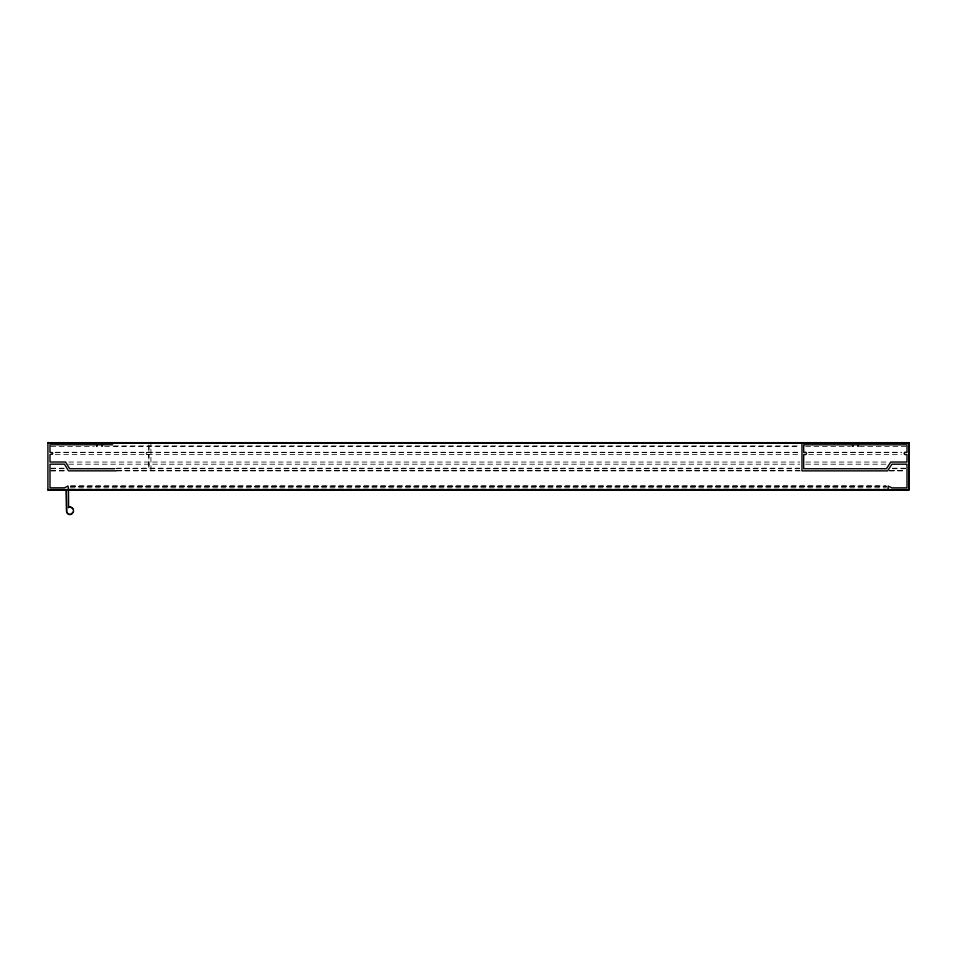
<?xml version="1.0" encoding="UTF-8"?>
<svg xmlns="http://www.w3.org/2000/svg" width="957" height="957" viewBox="0 0 957 957"><rect width="100%" height="100%" fill="white"/><g stroke="black" fill="none" stroke-linecap="round" stroke-linejoin="round"><path stroke-width="0.72" stroke-dasharray="4.79 3.59" d="M150.967 470.533L150.895 442.9M148.837 454.312L148.921 468.691L148.921 454.491L147.055 454.408M113.668 445.914L799.717 445.914M50.9 446.452L94.241 446.452M104.708 446.452L799.717 446.452M805.698 446.452L850.534 446.452M859.506 446.452L905.836 446.452M55.374 452.254L799.717 452.254M808.689 452.254L901.362 452.254M55.374 452.362L799.717 452.362M808.689 452.362L901.362 452.362M55.374 454.635L799.717 454.515M808.689 454.515L901.362 454.515M68.832 462.052L799.717 462.052M805.698 462.052L887.905 462.052M68.832 464.205L799.717 464.205M805.698 464.205L886.409 464.205M50.9 468.188L64.346 468.188M116.658 468.188L799.717 468.188M892.391 468.188L905.836 468.188M116.048 468.511L148.837 468.511M50.9 468.727L64.346 468.727M116.132 468.691L799.717 468.727M892.391 468.727L905.836 468.727M50.9 470.449L65.842 470.449M116.658 470.449L799.717 470.449M889.4 470.449L905.836 470.449M50.9 470.748L65.842 470.748M116.658 470.665L799.717 470.665M889.4 470.748L905.836 470.665M50.9 470.88L66.5 470.88M116.658 470.88L800.531 470.88M889.4 470.88L905.836 470.88M70.985 485.941L885.751 485.941M70.328 486.12L886.409 486.06M70.328 486.335L886.409 486.335M70.328 486.802L886.409 486.802M70.328 487.879L886.409 487.879M146.696 454.252L147.809 454.312M146.78 454.431L146.409 453.989A1.232 1.232 0 0 1 146.409 452.482L147.892 452.338L146.493 452.673A1.232 1.232 0 0 0 146.493 454.168M148.921 444.814L148.921 452.338L148.837 444.622"/><path stroke-width="1.44" d="M71.297 507.497A3.373 3.373 0 0 0 68.617 507.533L68.461 489.386M48.161 442.481L47.934 443.079L908.827 442.9M73.163 512.079L71.297 514.076A3.373 3.373 0 0 1 70.411 514.34M908.719 490.02L908.719 442.672M801.966 442.672L801.966 470.868L887.629 470.868L891.936 464.193L906.997 464.193L906.997 487.867L891.936 487.867L888.144 486.048L888.06 490.02M47.91 442.684L908.827 442.684M47.91 443.115L908.827 443.115M112.687 444.802L102.555 444.802L102.028 446.417L101.514 444.802L97.399 444.802L96.884 446.417L96.37 444.802L49.991 444.802L49.991 452.338L52.42 452.661A1.232 1.232 0 0 1 52.42 454.156L49.991 454.479L50.003 462.016L65.543 462.016L69.67 468.691L114.649 468.691M116.264 470.844L68.545 470.844L64.418 464.169L50.003 464.169L50.003 487.843L64.43 487.843L68.055 486.024L68.545 489.565M908.827 489.601L47.934 489.565M47.91 489.817L66.308 490.116M68.832 489.817L908.827 489.817M150.775 442.708L150.692 442.529M72.098 507.964L71.213 507.318A3.373 3.373 0 0 0 68.533 507.354L68.533 507.593M72.002 507.784L72.744 508.634M67.157 512.988L68.701 514.304A3.373 3.373 0 0 0 71.38 514.256L73.246 512.258A3.804 3.804 0 0 0 73.211 509.459L72.66 508.454M67.899 513.837L66.691 512.162M66.44 511.241L66.344 490.247L66.775 512.342M69.502 514.352A3.373 3.373 0 0 1 68.617 514.112M853.189 445.89L852.388 446.357L852.113 444.826L803.689 444.826L803.689 452.35L804.765 452.35A1.196 1.196 0 0 1 806.488 453.427A1.196 1.196 0 0 1 804.765 454.503L803.689 454.503L803.689 468.715L886.457 468.715L890.764 462.04L906.997 462.04L906.997 454.503L905.92 454.503A1.196 1.196 0 0 1 904.198 453.427A1.196 1.196 0 0 1 905.92 452.35L906.997 452.35L906.997 444.826L858.573 444.826L858.034 446.429L857.496 444.826L853.189 444.826L853.189 445.89M908.827 442.744L47.91 442.744L47.91 490.032L908.827 490.032L908.827 442.696"/></g></svg>
